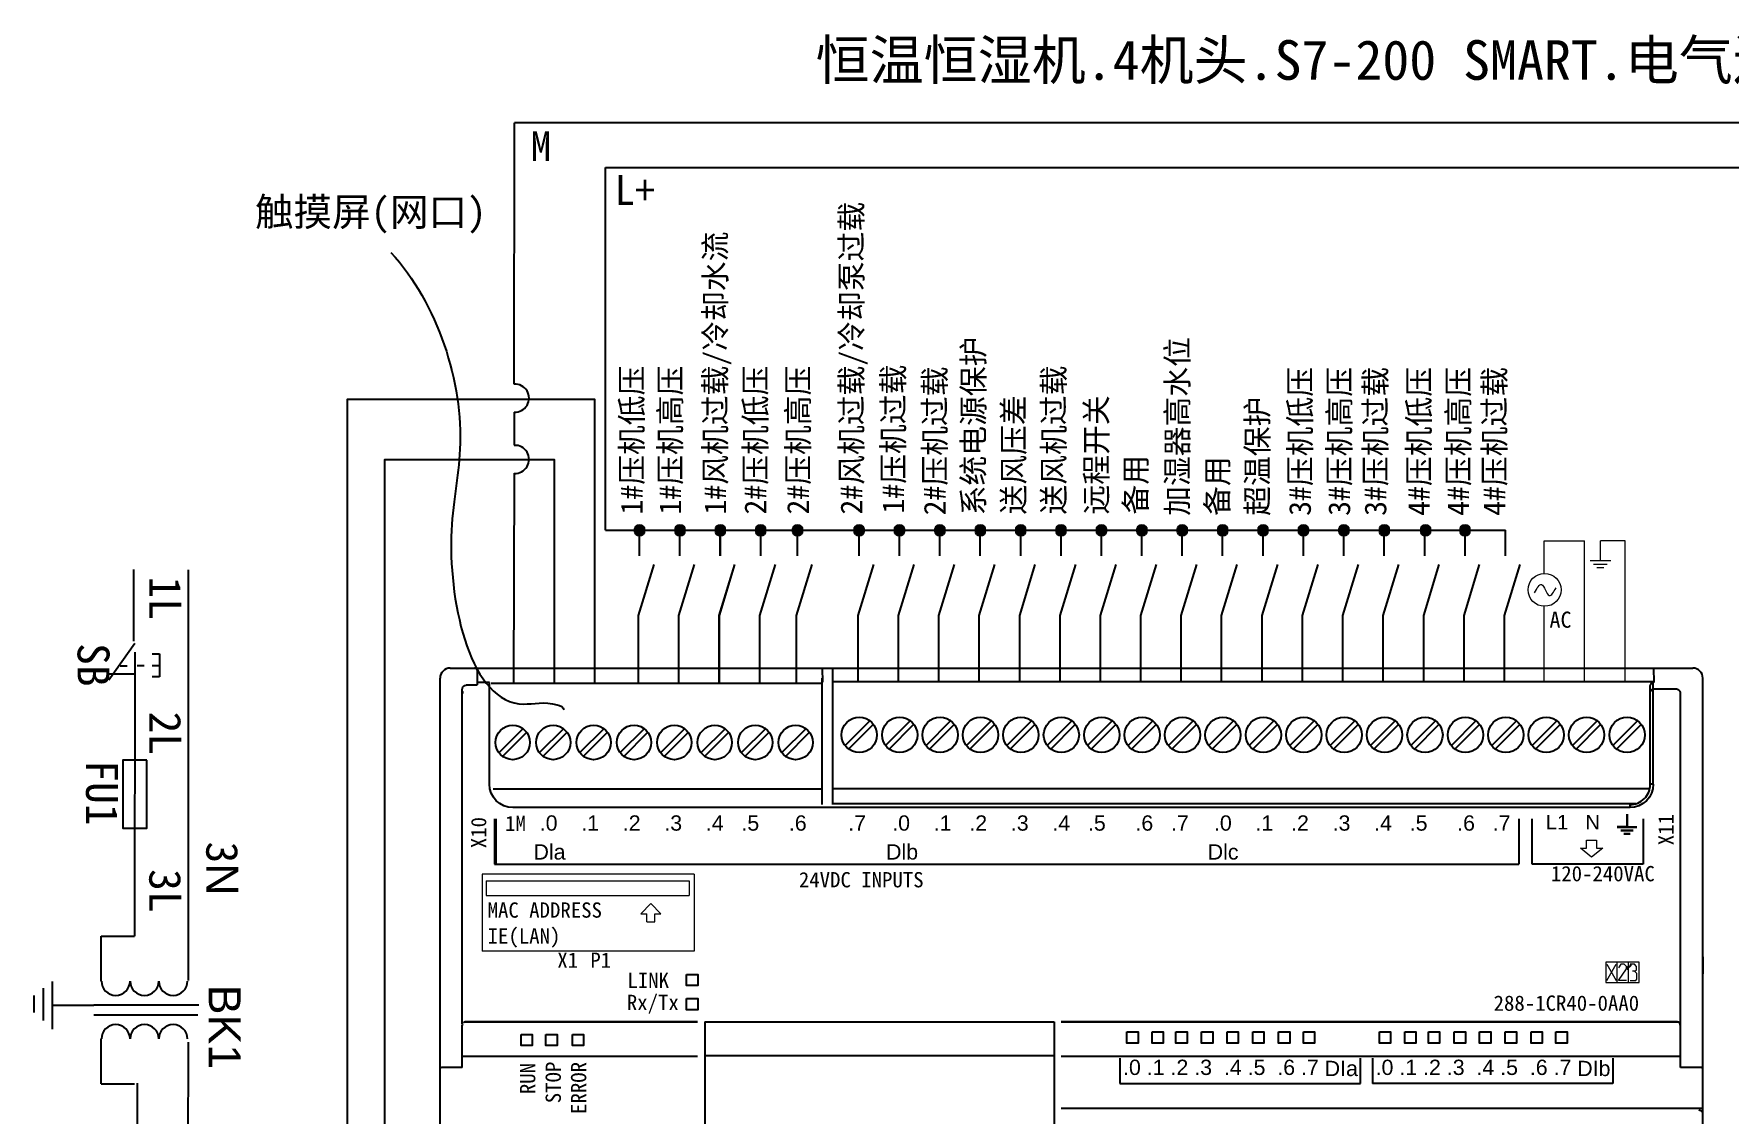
# Model space of a CAD drawing. Extents: x -168 to 92, y 131 to 346.
# Drawn here: x -168.4 to -0.6, y 238.8 to 345.7 of the extents above; entities that cross this region are included whole.
import ezdxf

# ---------------------------------------------------------------- set-up
doc = ezdxf.new("R2010")
doc.units = 0
doc.header["$LTSCALE"] = 47.498
doc.header["$MEASUREMENT"] = 0
doc.layers.get('0').update_dxf_attribs({"linetype": 'CONTINUOUS'})
for name, color, linetype in [('102_P_AXES', 7, 'CONTINUOUS'), ('105_CURVES', 7, 'CONTINUOUS'), ('107_ROUNDS', 7, 'CONTINUOUS'), ('110_CUTS', 7, 'CONTINUOUS'), ('202_DETAIL_ITEMS', 7, 'CONTINUOUS'), ('FLAECHE_1_1', 7, 'CONTINUOUS'), ('FLAECHE_1_6', 7, 'CONTINUOUS'), ('FLAECHE_1_7', 7, 'CONTINUOUS'), ('Layer 1', 7, 'CONTINUOUS'), ('Wiring and comments', 7, 'CONTINUOUS')]:
    doc.layers.add(name, color=color, linetype=linetype)
doc.layers.add('控制线', color=7, linetype='CONTINUOUS', lineweight=25)
doc.layers.add('文本', color=7, linetype='CONTINUOUS', lineweight=25)

# ---------------------------------------------------------------- blocks, each defined once
blk = doc.blocks.new('CAXBLOCK230', base_point=(492.26, -16.62))
at = {"layer": '控制线', "linetype": 'Continuous', "lineweight": 25}
blk.add_hatch(color=256, dxfattribs=at).paths.add_polyline_path([(1252.83, 322.31), (1252.31, 322.31), (1252.31, 322.23), (1252.33, 322.15), (1252.36, 322.08), (1252.41, 322.01), (1252.46, 321.94), (1252.52, 321.89), (1252.59, 321.85), (1252.67, 321.82), (1252.75, 321.8), (1252.83, 321.79), (1252.91, 321.8), (1252.99, 321.82), (1253.06, 321.85), (1253.13, 321.89), (1253.2, 321.94), (1253.25, 322.01), (1253.29, 322.08), (1253.32, 322.15), (1253.34, 322.23), (1253.35, 322.31)], flags=0)
for p, q in [((1252.83, 322.31), (1252.31, 322.31)), ((1253.35, 322.31), (1252.83, 322.31))]:
    blk.add_line(p, q, dxfattribs=at)
blk.add_arc((1252.83, 322.31), 0.52, 180, 360, dxfattribs=at)
blk = doc.blocks.new('CAXBLOCK231', base_point=(492.26, -16.62))
at = {"layer": '控制线', "linetype": 'Continuous', "lineweight": 25}
blk.add_hatch(color=256, dxfattribs=at).paths.add_polyline_path([(1252.83, 322.31), (1253.35, 322.31), (1253.34, 322.39), (1253.32, 322.47), (1253.29, 322.55), (1253.25, 322.62), (1253.2, 322.68), (1253.13, 322.73), (1253.06, 322.78), (1252.99, 322.81), (1252.91, 322.83), (1252.83, 322.83), (1252.75, 322.83), (1252.67, 322.81), (1252.59, 322.78), (1252.52, 322.73), (1252.46, 322.68), (1252.41, 322.62), (1252.36, 322.55), (1252.33, 322.47), (1252.31, 322.39), (1252.31, 322.31)], flags=0)
for p, q in [((1252.31, 322.31), (1252.83, 322.31)), ((1252.83, 322.31), (1253.35, 322.31))]:
    blk.add_line(p, q, dxfattribs=at)
blk.add_arc((1252.83, 322.31), 0.52, 0, 180, dxfattribs=at)
blk = doc.blocks.new('CAXBLOCK229', base_point=(1252.57, 322.31))
at = {"layer": '控制线', "linetype": 'Continuous', "lineweight": 25}
for name in ['CAXBLOCK231', 'CAXBLOCK230']:
    blk.add_blockref(name, (492.26, -16.62), dxfattribs=at)

msp = doc.modelspace()

# ---------------------------------------------------------------- linework, layer by layer
at = {"color": 7, "linetype": 'Continuous'}
for p, q in [((-111.85, 296.61), (-22.78, 296.59)), ((-108.49, 294.06), (-108.49, 296.59)), ((-104.5, 294.06), (-104.5, 296.59)), ((-104.49, 294.06), (-104.49, 296.59)), ((-100.5, 294.06), (-100.5, 296.59)), ((-100.49, 294.06), (-100.49, 296.59)), ((-96.5, 294.06), (-96.5, 296.59)), ((-92.85, 294.06), (-92.85, 296.59)), ((-86.76, 294.06), (-86.76, 296.59)), ((-82.76, 294.06), (-82.76, 296.59)), ((-82.76, 294.06), (-82.76, 296.59)), ((-78.76, 294.06), (-78.76, 296.59)), ((-74.76, 294.06), (-74.76, 296.59)), ((-70.76, 294.06), (-70.76, 296.59)), ((-66.77, 294.06), (-66.77, 296.59)), ((-62.77, 294.06), (-62.77, 296.59)), ((-58.77, 294.06), (-58.77, 296.59)), ((-54.77, 294.06), (-54.77, 296.59)), ((-50.77, 294.06), (-50.77, 296.59)), ((-46.77, 294.06), (-46.77, 296.59)), ((-42.77, 294.06), (-42.77, 296.59)), ((-42.77, 294.06), (-42.77, 296.59)), ((-38.77, 294.06), (-38.77, 296.59)), ((-38.77, 294.06), (-38.77, 296.59)), ((-34.77, 294.06), (-34.77, 296.59)), ((-34.77, 294.06), (-34.77, 296.59)), ((-30.77, 294.06), (-30.77, 296.59)), ((-26.78, 294.06), (-26.78, 296.59)), ((-22.78, 294.06), (-22.78, 296.59)), ((-108.59, 288.17), (-107.05, 293.21)), ((-104.6, 288.17), (-103.05, 293.21)), ((-104.59, 288.17), (-103.05, 293.21)), ((-100.6, 288.17), (-99.05, 293.21)), ((-100.59, 288.17), (-99.05, 293.21)), ((-96.6, 288.17), (-95.05, 293.21)), ((-92.95, 288.17), (-91.4, 293.21)), ((-86.86, 288.17), (-85.31, 293.21)), ((-82.86, 288.17), (-81.32, 293.21)), ((-78.86, 288.17), (-77.32, 293.21)), ((-74.86, 288.17), (-73.32, 293.21)), ((-70.86, 288.17), (-69.32, 293.21)), ((-66.87, 288.17), (-65.32, 293.21)), ((-62.87, 288.17), (-61.32, 293.21)), ((-58.87, 288.17), (-57.32, 293.21)), ((-54.87, 288.17), (-53.32, 293.21)), ((-50.87, 288.17), (-49.32, 293.21)), ((-46.87, 288.17), (-45.32, 293.21)), ((-42.87, 288.17), (-41.33, 293.21)), ((-42.87, 288.17), (-41.33, 293.21)), ((-38.87, 288.17), (-37.33, 293.21)), ((-38.87, 288.17), (-37.33, 293.21)), ((-34.87, 288.17), (-33.33, 293.21)), ((-34.87, 288.17), (-33.33, 293.21)), ((-30.87, 288.17), (-29.33, 293.21)), ((-26.88, 288.17), (-25.33, 293.21)), ((-22.88, 288.17), (-21.33, 293.21)), ((-108.59, 281.57), (-108.59, 288.17)), ((-104.6, 281.57), (-104.6, 288.17)), ((-104.59, 281.57), (-104.59, 288.17)), ((-100.6, 281.57), (-100.6, 288.17)), ((-100.59, 281.57), (-100.59, 288.17)), ((-96.6, 281.57), (-96.6, 288.17)), ((-92.95, 281.57), (-92.95, 288.17)), ((-86.86, 281.57), (-86.86, 288.17)), ((-82.86, 281.57), (-82.86, 288.17)), ((-78.86, 281.57), (-78.86, 288.17)), ((-74.86, 281.57), (-74.86, 288.17)), ((-70.86, 281.57), (-70.86, 288.17)), ((-66.87, 281.57), (-66.87, 288.17)), ((-62.87, 281.57), (-62.87, 288.17)), ((-58.87, 281.57), (-58.87, 288.17)), ((-54.87, 281.57), (-54.87, 288.17)), ((-50.87, 281.57), (-50.87, 288.17)), ((-46.87, 281.57), (-46.87, 288.17)), ((-42.87, 281.57), (-42.87, 288.17)), ((-42.87, 281.57), (-42.87, 288.17)), ((-38.87, 281.57), (-38.87, 288.17)), ((-38.87, 281.57), (-38.87, 288.17)), ((-34.87, 281.57), (-34.87, 288.17)), ((-34.87, 281.57), (-34.87, 288.17)), ((-30.87, 281.57), (-30.87, 288.17)), ((-26.88, 281.57), (-26.88, 288.17)), ((-22.88, 281.57), (-22.88, 288.17))]:
    msp.add_line(p, q, dxfattribs=at)
for p, q in [((-158.57, 292.72), (-158.57, 285.61)), ((-153.13, 252.07), (-153.13, 292.68)), ((-102.04, 247.96), (-102.04, 217.96)), ((-67.44, 247.96), (-67.44, 217.96)), ((-153.18, 245.95), (-153.2, 226.07)), ((-158.21, 241.9), (-158.25, 231.12))]:
    msp.add_line(p, q)
at = {"linetype": 'Continuous'}
for p, q in [((-90.4, 269.46), (-90.4, 281.97)), ((-124.46, 281.52), (-124.53, 281.55)), ((-123.19, 281.47), (-90.4, 281.47)), ((-89.38, 281.65), (-89.38, 269.46)), ((-89.38, 281.65), (-8.1, 281.65)), ((-8.1, 281.65), (-8.1, 281.52)), ((-120.03, 276.96), (-122.4, 274.6)), ((-116.03, 276.96), (-118.4, 274.6)), ((-112.03, 276.96), (-114.4, 274.6)), ((-108.03, 276.96), (-110.4, 274.6)), ((-104.03, 276.96), (-106.4, 274.6)), ((-100.03, 276.96), (-102.4, 274.6)), ((-96.03, 276.96), (-98.4, 274.6)), ((-92.03, 276.96), (-94.4, 274.6)), ((-85.73, 277.71), (-88.1, 275.35)), ((-87.76, 274.98), (-85.39, 277.35)), ((-81.73, 277.71), (-84.1, 275.35)), ((-83.76, 274.98), (-81.39, 277.35)), ((-77.73, 277.71), (-80.1, 275.35)), ((-79.76, 274.98), (-77.39, 277.35)), ((-73.73, 277.71), (-76.1, 275.35)), ((-75.76, 274.98), (-73.39, 277.35)), ((-69.73, 277.71), (-72.1, 275.35)), ((-71.76, 274.98), (-69.39, 277.35)), ((-65.73, 277.71), (-68.1, 275.35)), ((-67.76, 274.98), (-65.39, 277.35)), ((-61.73, 277.71), (-64.1, 275.35)), ((-63.76, 274.98), (-61.39, 277.35)), ((-57.73, 277.71), (-60.1, 275.35)), ((-59.76, 274.98), (-57.39, 277.35)), ((-53.73, 277.71), (-56.1, 275.35)), ((-55.76, 274.98), (-53.39, 277.35)), ((-49.73, 277.71), (-52.1, 275.35)), ((-51.76, 274.98), (-49.39, 277.35)), ((-45.73, 277.71), (-48.1, 275.35)), ((-47.76, 274.98), (-45.39, 277.35)), ((-41.73, 277.71), (-44.1, 275.35)), ((-43.76, 274.98), (-41.39, 277.35)), ((-37.73, 277.71), (-40.1, 275.35)), ((-39.76, 274.98), (-37.39, 277.35)), ((-33.73, 277.71), (-36.1, 275.35)), ((-35.76, 274.98), (-33.39, 277.35)), ((-29.73, 277.71), (-32.1, 275.35)), ((-31.76, 274.98), (-29.39, 277.35)), ((-25.73, 277.71), (-28.1, 275.35)), ((-27.76, 274.98), (-25.39, 277.35)), ((-21.73, 277.71), (-24.1, 275.35)), ((-23.76, 274.98), (-21.39, 277.35)), ((-17.73, 277.71), (-20.1, 275.35)), ((-19.76, 274.98), (-17.39, 277.35)), ((-13.73, 277.71), (-16.1, 275.35)), ((-15.76, 274.98), (-13.39, 277.35)), ((-9.73, 277.71), (-12.1, 275.35)), ((-11.76, 274.98), (-9.39, 277.35)), ((-122.06, 274.23), (-119.69, 276.6)), ((-118.06, 274.23), (-115.69, 276.6)), ((-114.06, 274.23), (-111.69, 276.6)), ((-110.06, 274.23), (-107.69, 276.6)), ((-106.06, 274.23), (-103.69, 276.6)), ((-102.06, 274.23), (-99.69, 276.6)), ((-98.06, 274.23), (-95.69, 276.6)), ((-94.06, 274.23), (-91.69, 276.6)), ((-122.99, 271.02), (-90.4, 271.02)), ((-89.38, 271.05), (-8.49, 271.05)), ((-89.38, 269.55), (-9.88, 269.55)), ((-102.04, 247.96), (-67.44, 247.96))]:
    msp.add_line(p, q, dxfattribs=at)
at = {"lineweight": 25}
for p, q in [((-161.77, 252), (-161.77, 256.45)), ((-161.77, 256.45), (-158.47, 256.45)), ((-161.77, 241.82), (-161.77, 246.27)), ((-161.77, 241.82), (-158.48, 241.82))]:
    msp.add_line(p, q, dxfattribs=at)
at = {"flags": 128}
for points in [[(-120.9, 311.06), (-120.87, 336.9)], [(25.7, 292.24), (25.7, 336.9), (-120.87, 336.9)], [(-111.85, 296.61), (-111.85, 332.47)], [(-111.85, 332.47), (20.62, 332.47)], [(25.29, 203.28), (25.26, 141.61), (-137.4, 141.61), (-137.4, 309.58), (-112.95, 309.58), (-112.95, 281.47)], [(-120.9, 308.29), (-120.9, 305)], [(20.27, 203.23), (20.26, 146.35), (-133.7, 146.35), (-133.7, 303.59), (-116.95, 303.59), (-116.95, 281.47)], [(-120.92, 281.57), (-120.87, 302.23)]]:
    msp.add_lwpolyline(points, dxfattribs=at)
for points in [[(-103.84, 252.66), (-102.73, 252.66), (-102.73, 251.56), (-103.84, 251.56)], [(-103.84, 250.26), (-102.73, 250.26), (-102.73, 249.15), (-103.84, 249.15)], [(-120.22, 246.71), (-119.11, 246.71), (-119.11, 245.61), (-120.22, 245.61)], [(-117.76, 246.71), (-116.66, 246.71), (-116.66, 245.61), (-117.76, 245.61)], [(-115.14, 246.71), (-114.03, 246.71), (-114.03, 245.61), (-115.14, 245.61)], [(-60.26, 246.96), (-59.15, 246.96), (-59.15, 245.86), (-60.26, 245.86)], [(-57.75, 246.96), (-56.65, 246.96), (-56.65, 245.86), (-57.75, 245.86)], [(-55.4, 246.96), (-54.3, 246.96), (-54.3, 245.86), (-55.4, 245.86)], [(-52.85, 246.96), (-51.74, 246.96), (-51.74, 245.86), (-52.85, 245.86)], [(-50.34, 246.96), (-49.24, 246.96), (-49.24, 245.86), (-50.34, 245.86)], [(-47.79, 246.96), (-46.68, 246.96), (-46.68, 245.86), (-47.79, 245.86)], [(-45.23, 246.96), (-44.13, 246.96), (-44.13, 245.86), (-45.23, 245.86)], [(-42.78, 246.96), (-41.68, 246.96), (-41.68, 245.86), (-42.78, 245.86)], [(-35.25, 246.96), (-34.15, 246.96), (-34.15, 245.86), (-35.25, 245.86)], [(-32.75, 246.96), (-31.65, 246.96), (-31.65, 245.86), (-32.75, 245.86)], [(-30.4, 246.96), (-29.3, 246.96), (-29.3, 245.86), (-30.4, 245.86)], [(-27.85, 246.96), (-26.74, 246.96), (-26.74, 245.86), (-27.85, 245.86)], [(-25.34, 246.96), (-24.24, 246.96), (-24.24, 245.86), (-25.34, 245.86)], [(-22.79, 246.96), (-21.68, 246.96), (-21.68, 245.86), (-22.79, 245.86)], [(-20.23, 246.96), (-19.13, 246.96), (-19.13, 245.86), (-20.23, 245.86)], [(-17.78, 246.96), (-16.68, 246.96), (-16.68, 245.86), (-17.78, 245.86)]]:
    msp.add_lwpolyline(points, close=True)
at = {"linetype": 'Continuous'}
for centre in [(-121.04, 275.6), (-117.04, 275.6), (-113.04, 275.6), (-109.04, 275.6), (-105.04, 275.6), (-101.04, 275.6), (-97.04, 275.6), (-93.04, 275.6)]:
    msp.add_circle(centre, 1.7, dxfattribs=at)
for centre in [(-120.82, 309.67), (-120.82, 303.61)]:
    msp.add_arc(centre, 1.39, 266.8189, 93.2467)
at = {"start_tangent": (0.675934, -0.736962), "end_tangent": (0, -1)}
msp.add_spline([(-133.11, 324.09), (-126.27, 304.62), (-127.13, 295.96), (-119.97, 279.4), (-116.64, 279.33), (-115.99, 278.83)], degree=3, dxfattribs=at)
at = {"layer": '102_P_AXES', "linetype": 'Continuous'}
for centre in [(-86.74, 276.35), (-82.74, 276.35), (-78.74, 276.35), (-74.74, 276.35), (-70.74, 276.35), (-66.74, 276.35), (-62.74, 276.35), (-58.74, 276.35), (-54.74, 276.35), (-50.74, 276.35), (-46.74, 276.35), (-42.74, 276.35), (-38.74, 276.35), (-34.74, 276.35), (-30.74, 276.35), (-26.74, 276.35), (-22.74, 276.35), (-18.74, 276.35), (-14.74, 276.35), (-10.74, 276.35)]:
    msp.add_circle(centre, 1.75, dxfattribs=at)
at = {"layer": '105_CURVES', "linetype": 'Continuous'}
msp.add_line((-3.24, 254.39), (-3.24, 252.72), dxfattribs=at)
at = {"layer": '107_ROUNDS', "linetype": 'Continuous'}
for p, q in [((-128.24, 183.96), (-128.24, 281.96)), ((-127.24, 282.96), (-123.68, 282.96)), ((-124.54, 281.31), (-124.54, 282.66)), ((-90.4, 282.96), (-89.38, 282.96)), ((-8.1, 282.96), (-4.24, 282.96)), ((-126.04, 247.77), (-126.04, 280.85)), ((-124.84, 281.26), (-125.64, 281.26)), ((-123.34, 281.52), (-124.54, 281.52)), ((-123.34, 271.47), (-123.34, 281.52)), ((-8.44, 271.46), (-8.44, 281.22)), ((-8.14, 271.47), (-8.14, 281.52)), ((-5.84, 280.86), (-8.14, 280.86)), ((-5.44, 247.69), (-5.44, 280.58)), ((-10.44, 269.17), (-121.04, 269.17)), ((-10.44, 269.17), (-10.44, 269.46)), ((-126.03, 247.74), (-126.04, 247.65)), ((-126.04, 243.46), (-126.04, 247.65)), ((-125.84, 247.92), (-125.92, 247.88)), ((-125.74, 247.93), (-125.84, 247.92)), ((-102.74, 247.96), (-125.74, 247.96)), ((-102.04, 247.96), (-67.44, 247.96)), ((-5.74, 247.96), (-66.74, 247.96)), ((-5.49, 247.81), (-5.56, 247.88)), ((-5.49, 247.64), (-5.49, 247.81)), ((-5.46, 247.74), (-5.49, 247.81)), ((-5.44, 247.65), (-5.46, 247.74)), ((-5.44, 243.46), (-5.44, 247.65)), ((-126.04, 243.46), (-127.84, 243.46)), ((-102.74, 244.55), (-126.04, 244.55)), ((-67.44, 244.59), (-102.04, 244.59)), ((-5.44, 244.55), (-66.74, 244.55)), ((-3.64, 243.46), (-5.44, 243.46)), ((-3.64, 239.4), (-66.74, 239.4))]:
    msp.add_line(p, q, dxfattribs=at)
at = {"layer": '107_ROUNDS', "color": 7, "linetype": 'Continuous'}
msp.add_line((-3.24, 183.96), (-3.24, 281.96), dxfattribs=at)
at = {"layer": '107_ROUNDS', "linetype": 'Continuous'}
for points in [[(-126.04, 280.85), (-126.02, 280.98), (-125.97, 281.09), (-125.88, 281.18), (-125.77, 281.24), (-125.64, 281.26)], [(-125.97, 280.69), (-126.01, 280.62), (-126.03, 280.54), (-126.04, 280.46)], [(-124.54, 281.31), (-124.57, 281.29), (-124.63, 281.27), (-124.73, 281.26), (-124.84, 281.26)], [(-8.44, 281.22), (-8.42, 281.34), (-8.35, 281.43), (-8.26, 281.5), (-8.14, 281.52)], [(-8.44, 280.56), (-8.42, 280.67), (-8.36, 280.77), (-8.26, 280.83), (-8.14, 280.86)], [(-5.44, 280.46), (-5.45, 280.52), (-5.46, 280.58), (-5.49, 280.65), (-5.54, 280.71), (-5.6, 280.77), (-5.67, 280.82), (-5.75, 280.85), (-5.84, 280.86)], [(-121.04, 269.17), (-121.49, 269.21), (-121.92, 269.34), (-122.32, 269.56), (-122.67, 269.84), (-122.96, 270.19), (-123.17, 270.59), (-123.3, 271.02), (-123.34, 271.47)], [(-8.14, 271.47), (-8.19, 271.02), (-8.32, 270.59), (-8.53, 270.19), (-8.82, 269.84), (-9.17, 269.56), (-9.56, 269.34), (-9.99, 269.21), (-10.44, 269.17)], [(-8.14, 271.47), (-8.26, 271.47), (-8.36, 271.47), (-8.42, 271.46), (-8.44, 271.46)], [(-5.56, 247.88), (-5.65, 247.92), (-5.74, 247.93)], [(-127.84, 243.46), (-127.88, 243.46), (-127.92, 243.46), (-127.96, 243.46), (-128, 243.45), (-128.05, 243.45), (-128.09, 243.44), (-128.13, 243.43), (-128.18, 243.42), (-128.21, 243.4), (-128.23, 243.38), (-128.24, 243.36)], [(-3.24, 243.36), (-3.25, 243.38), (-3.28, 243.4), (-3.31, 243.42), (-3.35, 243.43), (-3.39, 243.44), (-3.44, 243.45), (-3.48, 243.45), (-3.52, 243.46), (-3.56, 243.46), (-3.6, 243.46), (-3.64, 243.46)], [(-3.24, 239.4), (-3.26, 239.4), (-3.32, 239.4), (-3.41, 239.4), (-3.52, 239.4), (-3.64, 239.4)], [(-3.24, 238.96), (-3.26, 239.04), (-3.32, 239.11), (-3.41, 239.17), (-3.52, 239.2), (-3.64, 239.22)]]:
    msp.add_lwpolyline(points, dxfattribs=at)
for centre, radius, start, end in [((-127.24, 281.96), 1, 90, 180), ((-124.84, 282.66), 0.3, 0, 90), ((-4.24, 281.96), 1, 0, 90), ((-10.44, 271.46), 2, 269.9997, 0.0036), ((-125.74, 247.66), 0.3, 90, 135), ((-5.74, 247.66), 0.3, 45, 90)]:
    msp.add_arc(centre, radius, start, end, dxfattribs=at)
at = {"layer": '110_CUTS', "linetype": 'Continuous'}
for p, q in [((-125.74, 247.96), (-102.74, 247.96)), ((-66.74, 247.96), (-5.74, 247.96)), ((-5.49, 247.64), (-5.44, 247.64))]:
    msp.add_line(p, q, dxfattribs=at)
at = {"layer": '202_DETAIL_ITEMS', "linetype": 'Continuous'}
for p, q in [((-123.68, 282.96), (-8.11, 282.96)), ((-90.4, 282.94), (-90.39, 281.56)), ((-89.38, 282.95), (-89.38, 281.57)), ((-8.11, 282.96), (-8.1, 281.57))]:
    msp.add_line(p, q, dxfattribs=at)
at = {"layer": 'FLAECHE_1_1', "linetype": 'Continuous'}
for p, q in [((-10.73, 253.37), (-10.68, 253.37)), ((-10.73, 253.19), (-10.73, 253.37)), ((-10.66, 253.19), (-10.73, 253.19))]:
    msp.add_line(p, q, dxfattribs=at)
msp.add_lwpolyline([(-10.39, 253.64), (-10.39, 253.63), (-10.39, 253.62), (-10.39, 253.61), (-10.39, 253.61), (-10.39, 253.6), (-10.39, 253.59), (-10.39, 253.58), (-10.39, 253.57), (-10.4, 253.57), (-10.4, 253.56), (-10.4, 253.55), (-10.4, 253.54), (-10.41, 253.53), (-10.41, 253.53), (-10.41, 253.52), (-10.42, 253.51), (-10.42, 253.5), (-10.43, 253.5), (-10.43, 253.49), (-10.43, 253.48), (-10.44, 253.48), (-10.44, 253.47), (-10.45, 253.46), (-10.45, 253.46), (-10.46, 253.45), (-10.47, 253.45), (-10.47, 253.44), (-10.48, 253.44), (-10.48, 253.43), (-10.49, 253.43), (-10.5, 253.42), (-10.5, 253.42), (-10.51, 253.41), (-10.52, 253.41), (-10.53, 253.4), (-10.53, 253.4), (-10.54, 253.39), (-10.55, 253.39), (-10.56, 253.39), (-10.57, 253.38), (-10.57, 253.38), (-10.58, 253.38), (-10.59, 253.38), (-10.6, 253.37), (-10.61, 253.37), (-10.62, 253.37), (-10.62, 253.37), (-10.63, 253.37), (-10.64, 253.37), (-10.65, 253.37), (-10.66, 253.37), (-10.67, 253.37), (-10.68, 253.37)], dxfattribs=at)
at = {"layer": 'FLAECHE_1_6', "linetype": 'Continuous'}
for p, q in [((-10.76, 268.51), (-10.76, 267.26)), ((-10.73, 268.51), (-10.73, 267.26)), ((-122.84, 268.06), (-122.84, 263.56)), ((-122.73, 268.06), (-122.73, 263.67)), ((-21.44, 268.06), (-21.44, 263.56)), ((-20.14, 263.56), (-20.14, 268.06)), ((-10.76, 267.26), (-11.72, 267.26)), ((-11.72, 267.21), (-9.77, 267.21)), ((-11.37, 266.93), (-10.12, 266.93)), ((-11.37, 266.88), (-10.12, 266.88)), ((-10.73, 267.26), (-9.77, 267.26)), ((-9.14, 268.06), (-9.14, 263.56)), ((-11.07, 266.61), (-10.42, 266.61)), ((-11.07, 266.56), (-10.42, 266.56)), ((-122.84, 263.56), (-21.44, 263.56)), ((-9.14, 263.56), (-20.14, 263.56))]:
    msp.add_line(p, q, dxfattribs=at)
at = {"layer": 'FLAECHE_1_7', "linetype": 'Continuous'}
for p, q in [((-60.94, 244.36), (-60.94, 241.86)), ((-37.14, 241.86), (-37.14, 244.36)), ((-35.94, 244.36), (-35.94, 241.86)), ((-12.14, 244.36), (-12.14, 241.86)), ((-60.94, 241.86), (-37.14, 241.86)), ((-12.14, 241.86), (-35.94, 241.86))]:
    msp.add_line(p, q, dxfattribs=at)
at = {"layer": 'Layer 1', "color": 7, "lineweight": 9}
for points in [[(-14.25, 264.25), (-15.35, 265.15)], [(-15.35, 265.14), (-14.75, 265.14)], [(-14.75, 265.95), (-13.75, 265.95)], [(-14.75, 265.14), (-14.75, 265.95)], [(-13.15, 265.14), (-14.25, 264.24)], [(-13.75, 265.95), (-13.75, 265.14)], [(-13.75, 265.14), (-13.15, 265.14)], [(-124.07, 262.56), (-124.07, 254.96)], [(-103.07, 262.56), (-124.07, 262.56)], [(-123.67, 261.91), (-123.67, 260.46)], [(-123.67, 261.91), (-103.57, 261.91)], [(-103.57, 261.91), (-103.57, 260.46)], [(-103.07, 262.56), (-103.07, 254.96)], [(-123.67, 260.46), (-103.57, 260.46)], [(-107.37, 259.66), (-108.37, 258.66)], [(-108.37, 258.66), (-107.77, 258.66)], [(-107.77, 257.86), (-107.77, 258.66)], [(-106.37, 258.66), (-107.37, 259.66)], [(-106.97, 257.86), (-106.97, 258.66)], [(-106.97, 258.66), (-106.37, 258.66)], [(-107.77, 257.86), (-106.97, 257.86)], [(-103.07, 254.96), (-124.07, 254.96)], [(-9.54, 253.86), (-12.84, 253.86)], [(-12.84, 253.86), (-12.84, 251.86)], [(-12.74, 252.06), (-11.83, 253.66)], [(-12.74, 253.66), (-11.83, 252.06)], [(-11.74, 253.86), (-11.74, 251.86)], [(-11.36, 253.66), (-11.59, 253.31)], [(-11.02, 253.66), (-11.36, 253.66)], [(-10.79, 253.43), (-11.02, 253.66)], [(-10.79, 253.2), (-10.79, 253.43)], [(-10.64, 253.86), (-10.64, 251.86)], [(-9.99, 253.66), (-10.44, 253.66)], [(-9.8, 253.43), (-9.99, 253.66)], [(-9.8, 253.09), (-9.8, 253.43)], [(-9.54, 251.86), (-9.54, 253.86)], [(-12.84, 251.86), (-9.54, 251.86)], [(-11.59, 252.06), (-10.79, 253.2)], [(-10.79, 252.06), (-11.59, 252.06)], [(-10.44, 252.06), (-9.87, 252.06)], [(-9.99, 252.97), (-10.21, 252.97)], [(-9.99, 252.97), (-9.8, 253.09)], [(-9.76, 252.74), (-9.99, 252.97)], [(-9.87, 252.06), (-9.76, 252.17)], [(-9.76, 252.17), (-9.76, 252.74)]]:
    msp.add_lwpolyline(points, dxfattribs=at)
at = {"layer": 'Wiring and comments', "color": 7, "lineweight": 15}
for p, q in [((-18.94, 295.55), (-14.94, 295.55)), ((-18.94, 292.32), (-18.94, 295.55)), ((-14.94, 281.65), (-14.94, 295.55)), ((-13.38, 293.56), (-13.38, 295.55)), ((-10.94, 295.55), (-13.38, 295.55)), ((-10.94, 281.65), (-10.94, 295.55)), ((-12.35, 293.56), (-14.4, 293.56)), ((-12.7, 293.22), (-14.06, 293.22)), ((-13.04, 292.88), (-13.72, 292.88)), ((-18.94, 281.65), (-18.94, 289.07))]:
    msp.add_line(p, q, dxfattribs=at)
msp.add_circle((-18.9, 290.7), 1.63, dxfattribs=at)
msp.add_spline([(-19.89, 290.42), (-19.2, 291.22), (-18.44, 290.13), (-17.77, 290.9)], degree=3, dxfattribs=at)
at = {"layer": '控制线', "color": 7, "linetype": 'Continuous', "lineweight": 25}
for p, q in [((-158.46, 285.4), (-161.01, 281.77)), ((-156.75, 284.38), (-156.02, 284.38)), ((-156.02, 284.38), (-156.02, 282.11)), ((-158.46, 282.35), (-161.17, 282.35)), ((-159.89, 283.2), (-159.2, 283.2)), ((-158.21, 283.23), (-157.52, 283.23)), ((-156.75, 283.23), (-156.02, 283.23)), ((-156.02, 282.11), (-156.72, 282.11))]:
    msp.add_line(p, q, dxfattribs=at)
at = {"layer": '控制线', "linetype": 'Continuous', "lineweight": 25}
for p, q in [((-158.46, 284.52), (-158.47, 256.45)), ((-166.63, 251.97), (-166.63, 247.25)), ((-168.44, 250.56), (-168.44, 248.88)), ((-167.53, 251.29), (-167.53, 248.1)), ((-166.63, 249.61), (-162.5, 249.61)), ((-152.11, 249.61), (-162.5, 249.61)), ((-152.22, 248.61), (-162.5, 248.61))]:
    msp.add_line(p, q, dxfattribs=at)
at = {"layer": '控制线', "color": 7, "linetype": 'Continuous', "lineweight": 25}
msp.add_lwpolyline([(-157.25, 273.86), (-159.63, 273.86), (-159.63, 267.14), (-157.25, 267.14), (-157.25, 273.86)], dxfattribs=at)
at = {"layer": '控制线', "linetype": 'Continuous', "lineweight": 25}
for centre, start, end in [((-160.34, 252), 180, 0), ((-157.5, 252), 180, 0), ((-154.66, 252), 180, 0), ((-160.34, 246.27), 0, 180), ((-157.5, 246.27), 0, 180), ((-154.66, 246.27), 0, 180)]:
    msp.add_arc(centre, 1.42, start, end, dxfattribs=at)

# ---------------------------------------------------------------- block references
for p in [(-108.75, 296.59), (-104.75, 296.59), (-100.75, 296.59), (-96.76, 296.59), (-93.11, 296.59), (-87.02, 296.59), (-83.02, 296.59), (-79.02, 296.59), (-75.02, 296.59), (-71.02, 296.59), (-67.03, 296.59), (-63.03, 296.59), (-59.03, 296.59), (-55.03, 296.59), (-51.03, 296.59), (-47.03, 296.59), (-43.03, 296.59), (-39.03, 296.59), (-35.03, 296.59), (-30.94, 296.59), (-27.04, 296.59)]:
    msp.add_blockref('CAXBLOCK229', p, dxfattribs=at)

# ---------------------------------------------------------------- texts
at = {"insert": (-91.06, 345.08), "char_height": 3.92, "width": 153.7045, "attachment_point": 1}
msp.add_mtext('{\\fSimSun|b0|i0|c134|p2;恒温恒湿机.4机头.S7-200 SMART.电气连接示意图}', dxfattribs=at)
at = {"layer": 'Wiring and comments', "color": 7, "lineweight": 15, "insert": (-17.33, 288.55), "char_height": 1.6, "width": 8.5529, "attachment_point": 2}
msp.add_mtext('AC', dxfattribs=at)
at = {"layer": '控制线', "color": 7, "linetype": 'Continuous', "lineweight": 25, "char_height": 3.159, "attachment_point": 1, "rotation": 270}
for s, insert in [('{\\fSimHei|b0|i0|c134|p34;1L}', (-153.86, 292.02)), ('\\fSimHei|b0|i0|p34;SB', (-160.96, 285.43)), ('{\\fSimHei|b0|i0|c134|p34;2L}', (-153.86, 278.66)), ('\\fSimHei|b0|i0|p34;FU1', (-160.12, 273.84)), ('{\\fSimHei|b0|i0|c134|p34;3\\fArial|b0|i0|c0|p32;N}', (-148.22, 265.8)), ('{\\fSimHei|b0|i0|c134|p34;3L}', (-153.86, 263.07))]:
    msp.add_mtext(s, dxfattribs=dict(at, insert=insert))
at = {"layer": '控制线', "linetype": 'Continuous', "lineweight": 25, "insert": (-147.98, 251.63), "char_height": 3.159, "attachment_point": 1, "rotation": 270}
msp.add_mtext('{\\fArial|b0|i0|c0|p32;BK1}', dxfattribs=at)
at = {"layer": '文本', "linetype": 'Continuous', "lineweight": 25, "attachment_point": 1}
for s, insert, char_height in [('{\\fSimHei|b0|i0|c134|p34;M}', (-119.26, 336.07), 2.9484), ('{\\fSimHei|b0|i0|c134|p34;L+}', (-110.96, 331.73), 2.9484), ('{\\fSimHei|b0|i0|c134|p34;触摸屏(网口)}', (-146.56, 329.5), 2.8), ('{\\fSimHei|b0|i0|c134|p34;1M}', (-121.8, 268.35), 1.5126), ('{\\f@Arial Unicode MS|b0|i0|c134|p34;.0    .1    .2    .3    .4   .5     .6       .7}', (-118.37, 268.39), 1.5126), ('{\\f@Arial Unicode MS|b0|i0|c134|p34;.0    .1   .2    .3    .4   .5     .6   .7}', (-83.48, 268.39), 1.5126), ('{\\f@Arial Unicode MS|b0|i0|c134|p34;.0    .1   .2    .3    .4   .5     .6   .7}', (-51.63, 268.39), 1.5126), ('{\\f@Arial Unicode MS|b0|i0|c134|p34;L1   N}', (-18.79, 268.44), 1.44), ('{\\f@Arial Unicode MS|b0|i0|c134|p34;Dla}', (-118.99, 265.53), 1.5126), ('{\\f@Arial Unicode MS|b0|i0|c134|p34;Dlb}', (-84.09, 265.53), 1.5126), ('{\\f@Arial Unicode MS|b0|i0|c134|p34;Dlc}', (-52.25, 265.53), 1.5126), ('{\\fSimHei|b0|i0|c134|p34;24VDC INPUTS}', (-92.72, 262.78), 1.5126), ('{\\fSimHei|b0|i0|c134|p34;120-240VAC}', (-18.28, 263.38), 1.5126), ('{\\fSimHei|b0|i0|c134|p34;MAC ADDRESS}', (-123.53, 259.78), 1.5126), ('{\\fSimHei|b0|i0|c134|p34;IE(LAN)}', (-123.53, 257.22), 1.5126), ('{\\fSimHei|b0|i0|c134|p34;X1}', (-116.63, 254.82), 1.5126), ('{\\fSimHei|b0|i0|c134|p34;P1}', (-113.36, 254.82), 1.5126), ('{\\fSimHei|b0|i0|c134|p34;LINK}', (-109.69, 252.84), 1.5126), ('{\\fSimHei|b0|i0|c134|p34;Rx/Tx}', (-109.75, 250.64), 1.5126), ('{\\fSimHei|b0|i0|c134|p34;288-1CR40-0AA0}', (-23.95, 250.57), 1.5126), ('{\\f@Arial Unicode MS|b0|i0|c134|p34;.0 .1 .2 .3  .4 .5  .6 .7}', (-60.63, 244.22), 1.5126), ('{\\f@Arial Unicode MS|b0|i0|c134|p34;DIa}', (-40.67, 244.11), 1.5126), ('{\\f@Arial Unicode MS|b0|i0|c134|p34;.0 .1 .2 .3  .4 .5  .6 .7}', (-35.63, 244.22), 1.5126), ('{\\f@Arial Unicode MS|b0|i0|c134|p34;DIb}', (-15.67, 244.11), 1.5126)]:
    msp.add_mtext(s, dxfattribs=dict(at, insert=insert, char_height=char_height))
at = {"layer": '文本', "linetype": 'Continuous', "lineweight": 25, "rotation": 90}
for s, insert, char_height, attachment_point in [('{\\fSimHei|b0|i0|c134|p34;2#风机过载/冷却泵过载}', (-88.6, 298.15), 2.1609, 1), ('{\\fSimHei|b0|i0|c134|p34;1#风机过载/冷却水流}', (-102.08, 298.15), 2.1609, 1), ('{\\fSimHei|b0|i0|c134|p34;系统电源保护}', (-76.53, 298.07), 2.1609, 1), ('{\\fSimHei|b0|i0|c134|p34;加湿器高水位}', (-56.34, 298.02), 2.1609, 1), ('{\\fSimHei|b0|i0|c134|p34;1#压机低压}', (-110.35, 298.15), 2.1609, 1), ('{\\fSimHei|b0|i0|c134|p34;1#压机高压}', (-106.54, 298.15), 2.1609, 1), ('{\\fSimHei|b0|i0|c134|p34;2#压机低压}', (-98.11, 298.15), 2.1609, 1), ('{\\fSimHei|b0|i0|c134|p34;2#压机高压}', (-93.89, 298.15), 2.1609, 1), ('{\\fSimHei|b0|i0|c134|p34;1#压机过载}', (-84.46, 298.25), 2.1609, 1), ('{\\fSimHei|b0|i0|c134|p34;2#压机过载}', (-80.35, 298.07), 2.1609, 1), ('{\\fSimHei|b0|i0|c134|p34;送风机过载}', (-68.58, 298.15), 2.1609, 1), ('{\\fSimHei|b0|i0|c134|p34;3#压机低压}', (-44.2, 298.02), 2.1609, 1), ('{\\fSimHei|b0|i0|c134|p34;3#压机高压}', (-40.31, 298.02), 2.1609, 1), ('{\\fSimHei|b0|i0|c134|p34;3#压机过载}', (-36.73, 298.02), 2.1609, 1), ('{\\fSimHei|b0|i0|c134|p34;4#压机低压}', (-32.43, 298.02), 2.1609, 1), ('{\\fSimHei|b0|i0|c134|p34;4#压机高压}', (-28.53, 298.02), 2.1609, 1), ('{\\fSimHei|b0|i0|c134|p34;4#压机过载}', (-24.95, 298.02), 2.1609, 1), ('{\\fSimHei|b0|i0|c134|p34;送风压差}', (-72.55, 298.15), 2.1609, 1), ('{\\fSimHei|b0|i0|c134|p34;远程开关}', (-64.36, 298.15), 2.1609, 1), ('{\\fSimHei|b0|i0|c134|p34;超温保护}', (-48.42, 298.02), 2.1609, 1), ('{\\fSimHei|b0|i0|c134|p34;备用}', (-60.47, 298.15), 2.1609, 1), ('{\\fSimHei|b0|i0|c134|p34;备用}', (-52.39, 298.02), 2.1609, 1), ('{\\fSimHei|b0|i0|c134|p34;X10}', (-123.64, 265.14), 1.5126, 7), ('{\\fSimHei|b0|i0|c134|p34;X11}', (-6.13, 265.43), 1.5126, 7), ('{\\fSimHei|b0|i0|c134|p34;RUN}', (-118.79, 240.81), 1.5126, 7), ('{\\fSimHei|b0|i0|c134|p34;STOP}', (-116.25, 239.91), 1.5126, 7), ('{\\fSimHei|b0|i0|c134|p34;ERROR}', (-113.74, 238.85), 1.5126, 7)]:
    msp.add_mtext(s, dxfattribs=dict(at, insert=insert, char_height=char_height, attachment_point=attachment_point))

doc.saveas('drawing.dxf')
